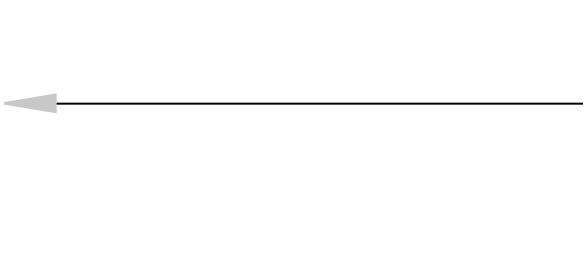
# Model space of a CAD drawing. Extents: x 796 to 6898, y -63 to 2465.
# Drawn here: x 4290.3 to 4572.1, y 1887.4 to 2007 of the extents above; entities that cross this region are included whole.
import ezdxf

# ---------------------------------------------------------------- set-up
doc = ezdxf.new("R2010")
doc.units = 0
doc.header["$LTSCALE"] = 20
doc.header["$MEASUREMENT"] = 0
doc.layers.get('0').update_dxf_attribs({"linetype": 'CONTINUOUS'})
doc.layers.get('DEFPOINTS').update_dxf_attribs({"linetype": 'CONTINUOUS'})
doc.styles.get("Standard").update_dxf_attribs({"font": 'NanumGothic.ttf'})
doc.dimstyles.get("Standard").update_dxf_attribs({"dimtxt": 2.7, "dimasz": 2.5, "dimexe": 1.5, "dimexo": 1.5, "dimgap": 1.5, "dimtad": 1, "dimdec": 0, "dimlfac": 10, "dimzin": 0, "dimdsep": 46, "dimtxsty": 'Standard', "dimcen": 0, "dimclrt": 2, "dimadec": 0, "dimazin": 0, "dimtfac": 1, "dimtdec": 0, "dimtmove": 0, "dimatfit": 3, "dimfxl": 0, "dimtolj": 1, "dimtzin": 0, "dimarcsym": 0})

# ---------------------------------------------------------------- blocks, each defined once
blk = doc.blocks.new('*D17')
at = {"color": 3, "lineweight": -2}
for p, q in [((4282.99, 1686.1), (4282.99, 1966)), ((5007.26, 1686.1), (5007.26, 1966)), ((4312.99, 1961), (4977.26, 1961))]:
    blk.add_line(p, q, dxfattribs=at)
at = {"color": 3}
for points in [[(4312.99, 1966), (4312.99, 1956), (4282.99, 1961)], [(4977.26, 1966), (4977.26, 1956), (5007.26, 1961)]]:
    blk.add_solid(points, dxfattribs=at)
at = {"layer": 'DEFPOINTS', "color": 0}
for p in [(5007.26, 1961), (4282.99, 1684.6), (5007.26, 1684.6)]:
    blk.add_point(p, dxfattribs=at)
at = {"color": 2, "insert": (4645.13, 1987.33), "char_height": 30, "attachment_point": 5}
blk.add_mtext('\\A1;725', dxfattribs=at)

msp = doc.modelspace()

# ---------------------------------------------------------------- dimensions: what is measured, and where the dimension line sits
dim = msp.add_linear_dim(base=(5007.26, 1961), p1=(4282.99, 1684.6), p2=(5007.26, 1684.6), text='725', dimstyle='Standard', override={"dimtxt": 30, "dimasz": 30, "dimexe": 5, "dimgap": 10, "dimlfac": 1, "dimzin": 12, "dimclrd": 3, "dimclre": 3, "dimazin": 2, "dimarcsym": 1})
dim.commit()
dim.dimension.update_dxf_attribs({"geometry": '*D17', "text_midpoint": (4645.13, 1987.33)})

doc.saveas('drawing.dxf')
